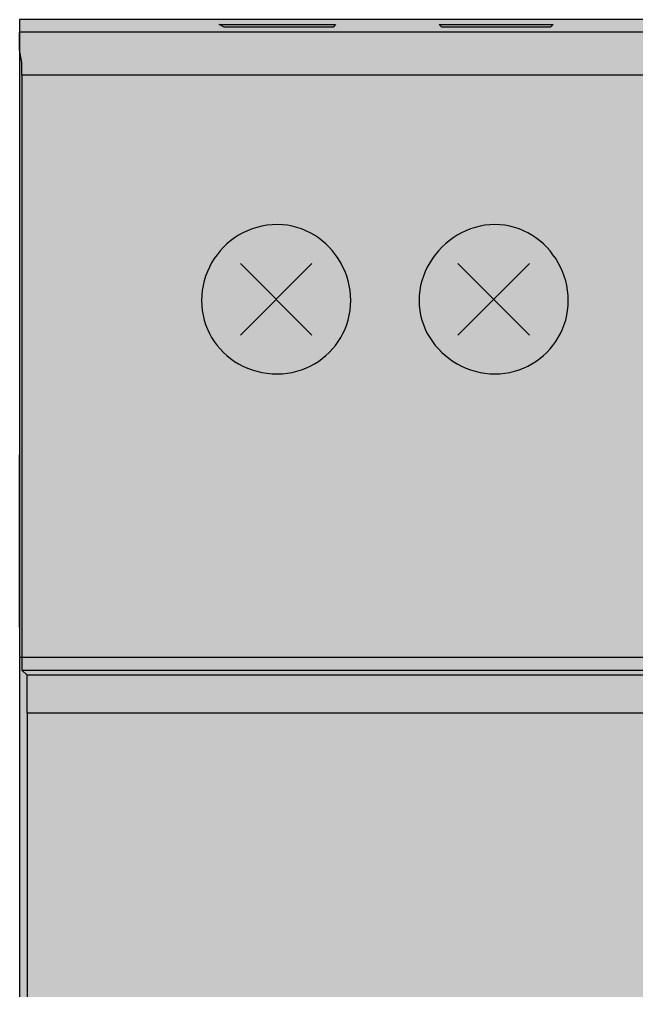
# Model space of a CAD drawing. Header units: millimetres. Extents: x 0 to 966, y -664 to 90.
# Drawn here: x 250 to 271.52, y -593.84 to -560 of the extents above; entities that cross this region are included whole.
import ezdxf

# ---------------------------------------------------------------- set-up
doc = ezdxf.new("R2010")
doc.units = ezdxf.units.MM
for name, color, linetype in [('HDL_BODY', 7, 'Continuous'), ('HDL_COLOUR', 7, 'Continuous'), ('HDL_DETAIL', 7, 'Continuous'), ('HDL_PRINT', 7, 'Continuous')]:
    doc.layers.add(name, color=color, linetype=linetype)

# ---------------------------------------------------------------- blocks, each defined once
blk = doc.blocks.new('M_W04.10.1_FRONT')
at = {"layer": 'HDL_BODY', "true_color": 0x202126}
blk.add_hatch(color=250, dxfattribs=at).paths.add_polyline_path([(0, 0), (144, 0), (144, 90), (0, 90)])
at = {"layer": 'HDL_BODY', "true_color": 0x2a2a30}
blk.add_hatch(color=250, dxfattribs=at).paths.add_polyline_path([(0.4, 20.52), (143.6, 20.52), (143.6, 68.31), (0.4, 68.31)])
at = {"layer": 'HDL_COLOUR', "true_color": 0x1a332c}
for points in [[(11.552, 80.206), (11.546, 80.381), (11.528, 80.554), (11.5, 80.725), (11.46, 80.892), (11.41, 81.055), (11.351, 81.215), (11.281, 81.37), (11.202, 81.519), (11.115, 81.664), (11.018, 81.802), (10.914, 81.934), (10.802, 82.059), (10.683, 82.176), (10.556, 82.286), (10.424, 82.388), (10.285, 82.48), (10.14, 82.564), (9.989, 82.638), (9.834, 82.702), (9.674, 82.755), (9.509, 82.797), (9.341, 82.828), (9.169, 82.847), (8.995, 82.853), (8.809, 82.847), (8.628, 82.828), (8.451, 82.797), (8.278, 82.755), (8.111, 82.702), (7.949, 82.638), (7.793, 82.564), (7.642, 82.48), (7.499, 82.388), (7.362, 82.286), (7.232, 82.176), (7.11, 82.059), (6.995, 81.934), (6.889, 81.802), (6.791, 81.664), (6.702, 81.519), (6.622, 81.37), (6.552, 81.215), (6.491, 81.055), (6.441, 80.892), (6.401, 80.725), (6.373, 80.554), (6.355, 80.381), (6.349, 80.206), (6.355, 80.031), (6.373, 79.859), (6.401, 79.691), (6.441, 79.526), (6.491, 79.366), (6.552, 79.21), (6.622, 79.06), (6.702, 78.915), (6.791, 78.776), (6.889, 78.643), (6.995, 78.517), (7.11, 78.397), (7.232, 78.285), (7.362, 78.181), (7.499, 78.085), (7.642, 77.997), (7.793, 77.918), (7.949, 77.849), (8.111, 77.789), (8.278, 77.739), (8.451, 77.7), (8.628, 77.671), (8.809, 77.654), (8.995, 77.648), (9.169, 77.654), (9.341, 77.671), (9.509, 77.7), (9.674, 77.739), (9.834, 77.789), (9.989, 77.849), (10.14, 77.918), (10.285, 77.997), (10.424, 78.085), (10.556, 78.181), (10.683, 78.285), (10.802, 78.397), (10.914, 78.517), (11.018, 78.643), (11.115, 78.776), (11.202, 78.915), (11.281, 79.06), (11.351, 79.21), (11.41, 79.366), (11.46, 79.526), (11.5, 79.691), (11.528, 79.859), (11.546, 80.031), (11.552, 80.206)], [(19.135, 80.206), (19.13, 80.381), (19.112, 80.554), (19.083, 80.725), (19.044, 80.892), (18.994, 81.055), (18.934, 81.215), (18.865, 81.37), (18.786, 81.519), (18.698, 81.664), (18.602, 81.802), (18.498, 81.934), (18.386, 82.059), (18.267, 82.176), (18.14, 82.286), (18.007, 82.388), (17.868, 82.48), (17.723, 82.564), (17.573, 82.638), (17.418, 82.702), (17.257, 82.755), (17.093, 82.797), (16.925, 82.828), (16.753, 82.847), (16.578, 82.853), (16.403, 82.847), (16.23, 82.828), (16.059, 82.797), (15.892, 82.755), (15.729, 82.702), (15.569, 82.638), (15.415, 82.564), (15.265, 82.48), (15.121, 82.388), (14.983, 82.286), (14.851, 82.176), (14.726, 82.059), (14.609, 81.934), (14.499, 81.802), (14.398, 81.664), (14.305, 81.519), (14.221, 81.37), (14.148, 81.215), (14.084, 81.055), (14.031, 80.892), (13.988, 80.725), (13.958, 80.554), (13.939, 80.381), (13.933, 80.206), (13.939, 80.031), (13.958, 79.859), (13.988, 79.691), (14.031, 79.526), (14.084, 79.366), (14.148, 79.21), (14.221, 79.06), (14.305, 78.915), (14.398, 78.776), (14.499, 78.643), (14.609, 78.517), (14.726, 78.397), (14.851, 78.285), (14.983, 78.181), (15.121, 78.085), (15.265, 77.997), (15.415, 77.918), (15.569, 77.849), (15.729, 77.789), (15.892, 77.739), (16.059, 77.7), (16.23, 77.671), (16.403, 77.654), (16.578, 77.648), (16.753, 77.654), (16.925, 77.671), (17.093, 77.7), (17.257, 77.739), (17.418, 77.789), (17.573, 77.849), (17.723, 77.918), (17.868, 77.997), (18.007, 78.085), (18.14, 78.181), (18.267, 78.285), (18.386, 78.397), (18.498, 78.517), (18.602, 78.643), (18.698, 78.776), (18.786, 78.915), (18.865, 79.06), (18.934, 79.21), (18.994, 79.366), (19.044, 79.526), (19.083, 79.691), (19.112, 79.859), (19.13, 80.031), (19.135, 80.206)]]:
    blk.add_hatch(color=250, dxfattribs=at).paths.add_polyline_path(points)
at = {"layer": 'HDL_COLOUR', "true_color": 0x9ea4a8}
for points in [[(10.771, 80.25), (10.756, 80.488), (10.709, 80.722), (10.633, 80.948), (10.527, 81.161), (10.395, 81.359), (10.238, 81.539), (10.059, 81.696), (9.861, 81.828), (9.647, 81.934), (9.422, 82.01), (9.188, 82.057), (8.95, 82.072), (8.713, 82.057), (8.479, 82.01), (8.254, 81.934), (8.04, 81.828), (7.842, 81.696), (7.663, 81.539), (7.506, 81.359), (7.373, 81.161), (7.268, 80.948), (7.192, 80.722), (7.145, 80.488), (7.129, 80.25), (7.145, 80.013), (7.192, 79.779), (7.268, 79.553), (7.373, 79.339), (7.506, 79.141), (7.663, 78.962), (7.842, 78.805), (8.04, 78.673), (8.254, 78.567), (8.479, 78.491), (8.713, 78.444), (8.95, 78.428), (9.188, 78.444), (9.422, 78.491), (9.647, 78.567), (9.861, 78.673), (10.059, 78.805), (10.238, 78.962), (10.395, 79.141), (10.527, 79.339), (10.633, 79.553), (10.709, 79.779), (10.756, 80.013)], [(18.355, 80.25), (18.339, 80.488), (18.293, 80.722), (18.216, 80.948), (18.111, 81.161), (17.979, 81.359), (17.822, 81.539), (17.643, 81.696), (17.445, 81.828), (17.231, 81.934), (17.005, 82.01), (16.772, 82.057), (16.534, 82.072), (16.296, 82.057), (16.063, 82.01), (15.837, 81.934), (15.624, 81.828), (15.425, 81.696), (15.246, 81.539), (15.089, 81.359), (14.957, 81.161), (14.852, 80.948), (14.775, 80.722), (14.729, 80.488), (14.713, 80.25), (14.729, 80.013), (14.775, 79.779), (14.852, 79.553), (14.957, 79.339), (15.089, 79.141), (15.246, 78.962), (15.425, 78.805), (15.624, 78.673), (15.837, 78.567), (16.063, 78.491), (16.296, 78.444), (16.534, 78.428), (16.772, 78.444), (17.005, 78.491), (17.231, 78.567), (17.445, 78.673), (17.643, 78.805), (17.822, 78.962), (17.979, 79.141), (18.111, 79.339), (18.216, 79.553), (18.293, 79.779), (18.339, 80.013)]]:
    blk.add_hatch(color=253, dxfattribs=at).paths.add_polyline_path(points)
at = {"layer": 'HDL_PRINT', "true_color": 0xdee1e9}
for points in [[(13.6, 83.925), (10.866, 85.072), (10.934, 85.06), (8.995, 85.06), (9.171, 85.235), (9.171, 82.853), (8.818, 82.853), (8.818, 85.235), (8.995, 85.411), (10.934, 85.411), (11.003, 85.399), (13.736, 84.253), (13.6, 83.925)], [(14.197, 85.411), (16.578, 85.411), (16.755, 85.235), (16.755, 82.853), (16.402, 82.853), (16.402, 85.235), (16.578, 85.06), (14.197, 85.06), (14.197, 85.411)], [(9.965, 73.589), (9.965, 75.355), (10.229, 75.355), (9.788, 77.031), (9.259, 75.355), (9.612, 75.355), (9.612, 73.589), (9.965, 73.589)], [(11.023, 75.265), (11.023, 77.031), (12.169, 77.031), (12.169, 76.853), (11.199, 76.853), (11.199, 76.325), (12.081, 76.325), (12.081, 76.06), (11.199, 76.06), (11.199, 75.265), (11.023, 75.265)], [(12.786, 75.265), (12.345, 77.031), (12.522, 77.031), (12.786, 75.882), (12.819, 75.844), (12.842, 75.805), (12.858, 75.762), (12.868, 75.715), (12.873, 75.662), (12.874, 75.601), (12.875, 75.53), (12.907, 75.605), (12.931, 75.677), (12.946, 75.742), (12.956, 75.799), (12.961, 75.843), (12.962, 75.871), (12.963, 75.882), (13.315, 77.031), (13.58, 77.031), (13.844, 76.147), (13.868, 76.092), (13.888, 76.032), (13.905, 75.969), (13.919, 75.904), (13.933, 75.839), (13.946, 75.773), (13.961, 75.708), (13.977, 75.645), (13.997, 75.586), (14.021, 75.53), (14.021, 75.568), (14.022, 75.612), (14.026, 75.663), (14.032, 75.718), (14.042, 75.778), (14.058, 75.841), (14.08, 75.905), (14.109, 75.971), (14.374, 77.031), (14.55, 77.031), (14.109, 75.265), (13.844, 75.265), (13.492, 76.677), (13.492, 76.729), (13.492, 76.777), (13.492, 76.816), (13.492, 76.843), (13.492, 76.853), (13.455, 76.81), (13.43, 76.769), (13.414, 76.732), (13.407, 76.703), (13.404, 76.684), (13.403, 76.677), (13.051, 75.265), (12.786, 75.265)], [(18.255, 73.324), (17.798, 73.324), (17.371, 73.324), (16.969, 73.324), (16.597, 73.324), (16.249, 73.324), (15.925, 73.324), (15.626, 73.324), (15.349, 73.324), (15.094, 73.324), (14.862, 73.324), (14.648, 73.324), (14.456, 73.324), (14.28, 73.324), (14.124, 73.324), (13.983, 73.324), (13.858, 73.324), (13.746, 73.324), (13.65, 73.324), (13.494, 73.324), (13.383, 73.324), (13.307, 73.324), (13.262, 73.324), (13.237, 73.324), (13.231, 73.324), (13.228, 73.324), (13.212, 73.324), (13.116, 73.333), (13.083, 73.339), (12.999, 73.362), (12.965, 73.377), (12.889, 73.416), (12.854, 73.443), (12.789, 73.499), (12.761, 73.532), (12.71, 73.607), (12.693, 73.636), (12.656, 73.726), (12.645, 73.761), (12.623, 73.869), (12.62, 73.889), (12.611, 74.015), (12.61, 74.029), (12.61, 74.199), (12.61, 74.351), (12.61, 74.479), (12.61, 74.589), (12.61, 74.685), (12.61, 74.762), (12.61, 74.827), (12.61, 74.878), (12.61, 74.95), (12.61, 74.985), (12.61, 74.997), (12.61, 75), (12.963, 75), (12.963, 74.997), (12.963, 74.985), (12.963, 74.95), (12.963, 74.878), (12.963, 74.827), (12.963, 74.762), (12.963, 74.685), (12.963, 74.589), (12.963, 74.479), (12.963, 74.351), (12.963, 74.199), (12.963, 74.029), (12.963, 74.041), (12.972, 73.916), (12.968, 73.94), (12.991, 73.833), (12.98, 73.866), (13.018, 73.776), (13.002, 73.806), (13.053, 73.729), (13.025, 73.761), (13.089, 73.705), (13.054, 73.729), (13.13, 73.687), (13.097, 73.702), (13.182, 73.678), (13.149, 73.684), (13.245, 73.675), (13.228, 73.675), (13.231, 73.675), (13.237, 73.675), (13.262, 73.675), (13.307, 73.675), (13.383, 73.675), (13.494, 73.675), (13.65, 73.675), (13.746, 73.675), (13.858, 73.675), (13.983, 73.675), (14.124, 73.675), (14.28, 73.675), (14.456, 73.675), (14.648, 73.675), (14.862, 73.675), (15.094, 73.675), (15.349, 73.675), (15.626, 73.675), (15.925, 73.675), (16.249, 73.675), (16.597, 73.675), (16.969, 73.675), (17.371, 73.675), (17.798, 73.675), (18.255, 73.675), (18.255, 73.324)]]:
    blk.add_hatch(color=254, dxfattribs=at).paths.add_polyline_path(points)
h = blk.add_hatch(color=254, dxfattribs=at)
h.paths.add_polyline_path([(14.814, 75.265), (14.814, 77.031), (15.432, 77.031), (15.482, 77.031), (15.54, 77.031), (15.597, 77.031), (15.647, 77.031), (15.683, 77.031), (15.696, 77.031), (15.766, 77.026), (15.826, 77.013), (15.874, 76.996), (15.912, 76.977), (15.939, 76.96), (15.955, 76.947), (15.961, 76.942), (15.994, 76.908), (16.027, 76.874), (16.06, 76.838), (16.093, 76.798), (16.126, 76.755), (16.159, 76.706), (16.192, 76.65), (16.225, 76.587), (16.225, 76.546), (16.225, 76.496), (16.225, 76.441), (16.225, 76.385), (16.225, 76.33), (16.225, 76.279), (16.225, 76.236), (16.225, 76.174), (16.225, 76.118), (16.225, 76.066), (16.225, 76.016), (16.225, 75.966), (16.225, 75.914), (16.225, 75.858), (16.225, 75.795), (16.219, 75.751), (16.203, 75.71), (16.181, 75.674), (16.16, 75.645), (16.144, 75.626), (16.137, 75.62), (16.094, 75.575), (16.052, 75.534), (16.016, 75.497), (15.987, 75.467), (15.968, 75.448), (15.961, 75.441), (15.923, 75.409), (15.885, 75.386), (15.847, 75.371), (15.81, 75.361), (15.772, 75.357), (15.734, 75.355), (15.696, 75.355), (15.658, 75.322), (15.621, 75.298), (15.583, 75.282), (15.545, 75.272), (15.507, 75.267), (15.47, 75.266), (15.432, 75.265), (14.814, 75.265)])
h.paths.add_polyline_path([(15.079, 75.53), (15.432, 75.53), (15.476, 75.53), (15.52, 75.53), (15.564, 75.53), (15.608, 75.53), (15.652, 75.53), (15.696, 75.53), (15.734, 75.537), (15.762, 75.553), (15.784, 75.575), (15.807, 75.596), (15.835, 75.613), (15.873, 75.62), (15.878, 75.657), (15.89, 75.694), (15.907, 75.732), (15.926, 75.769), (15.943, 75.807), (15.956, 75.845), (15.961, 75.882), (15.993, 75.92), (16.017, 75.96), (16.032, 76.003), (16.042, 76.051), (16.047, 76.105), (16.049, 76.166), (16.049, 76.236), (16.044, 76.306), (16.031, 76.367), (16.014, 76.421), (15.995, 76.468), (15.978, 76.511), (15.966, 76.55), (15.961, 76.587), (15.928, 76.647), (15.895, 76.692), (15.862, 76.727), (15.829, 76.755), (15.795, 76.778), (15.762, 76.8), (15.729, 76.824), (15.696, 76.853), (15.652, 76.853), (15.608, 76.853), (15.564, 76.853), (15.52, 76.853), (15.476, 76.853), (15.432, 76.853), (15.079, 76.853), (15.079, 75.53)])
h = blk.add_hatch(color=254, dxfattribs=at)
h.paths.add_polyline_path([(19.312, 73.237), (20.193, 75.53), (20.546, 75.53), (21.428, 73.237), (21.075, 73.237), (20.811, 73.943), (19.929, 73.943), (19.665, 73.237), (19.312, 73.237)])
h.paths.add_polyline_path([(20.017, 74.205), (20.723, 74.205), (20.546, 74.825), (20.513, 74.89), (20.481, 74.955), (20.452, 75.018), (20.425, 75.077), (20.402, 75.133), (20.385, 75.183), (20.374, 75.228), (20.37, 75.265), (20.366, 75.228), (20.355, 75.183), (20.337, 75.133), (20.315, 75.077), (20.288, 75.018), (20.258, 74.955), (20.226, 74.89), (20.193, 74.825), (20.017, 74.205)])
at = {"layer": 'HDL_PRINT', "true_color": 0x7f3f98}
for points in [[(7.054, 62.207), (7.936, 62.207), (7.936, 61.06), (9.435, 61.06), (9.435, 62.207), (10.317, 62.207), (10.317, 58.943), (9.435, 58.943), (9.435, 60.265), (7.936, 60.265), (7.936, 58.943), (7.054, 58.943), (7.054, 62.207)], [(14.374, 62.207), (15.344, 62.207), (15.344, 59.735), (17.548, 59.735), (17.548, 58.943), (14.374, 58.943), (14.374, 62.207)]]:
    blk.add_hatch(color=205, dxfattribs=at).paths.add_polyline_path(points)
h = blk.add_hatch(color=205, dxfattribs=at)
h.paths.add_polyline_path([(10.67, 62.207), (12.61, 62.207), (12.695, 62.207), (12.774, 62.206), (12.848, 62.204), (12.918, 62.199), (12.984, 62.192), (13.048, 62.18), (13.109, 62.165), (13.168, 62.144), (13.227, 62.118), (13.283, 62.086), (13.334, 62.048), (13.381, 62.007), (13.426, 61.964), (13.47, 61.92), (13.515, 61.876), (13.562, 61.835), (13.612, 61.798), (13.668, 61.766), (13.697, 61.707), (13.726, 61.647), (13.753, 61.588), (13.778, 61.529), (13.8, 61.471), (13.818, 61.412), (13.832, 61.353), (13.841, 61.295), (13.844, 61.236), (13.871, 61.174), (13.891, 61.108), (13.906, 61.037), (13.917, 60.964), (13.925, 60.891), (13.929, 60.818), (13.932, 60.747), (13.932, 60.679), (13.933, 60.617), (13.933, 60.523), (13.932, 60.434), (13.931, 60.348), (13.928, 60.268), (13.924, 60.191), (13.918, 60.119), (13.91, 60.051), (13.899, 59.988), (13.884, 59.929), (13.866, 59.875), (13.844, 59.825), (13.815, 59.766), (13.786, 59.707), (13.756, 59.648), (13.727, 59.589), (13.697, 59.53), (13.668, 59.471), (13.639, 59.412), (13.609, 59.353), (13.58, 59.294), (13.524, 59.265), (13.473, 59.235), (13.426, 59.206), (13.381, 59.177), (13.337, 59.147), (13.293, 59.118), (13.245, 59.089), (13.195, 59.059), (13.139, 59.029), (13.08, 59.026), (13.021, 59.019), (12.963, 59.007), (12.904, 58.993), (12.845, 58.979), (12.786, 58.965), (12.727, 58.954), (12.669, 58.946), (12.61, 58.943), (10.67, 58.943), (10.67, 62.207)])
h.paths.add_polyline_path([(11.64, 61.501), (11.64, 59.735), (12.345, 59.735), (12.437, 59.735), (12.514, 59.737), (12.578, 59.74), (12.632, 59.746), (12.678, 59.757), (12.717, 59.773), (12.753, 59.795), (12.786, 59.825), (12.824, 59.83), (12.86, 59.844), (12.893, 59.866), (12.921, 59.894), (12.943, 59.926), (12.958, 59.962), (12.963, 60), (12.989, 60.059), (13.009, 60.119), (13.025, 60.18), (13.036, 60.243), (13.043, 60.31), (13.047, 60.379), (13.05, 60.453), (13.051, 60.532), (13.051, 60.617), (13.048, 60.696), (13.041, 60.775), (13.029, 60.853), (13.014, 60.929), (12.996, 61.003), (12.975, 61.075), (12.951, 61.144), (12.927, 61.209), (12.901, 61.269), (12.875, 61.325), (12.842, 61.354), (12.803, 61.382), (12.757, 61.409), (12.705, 61.434), (12.646, 61.456), (12.581, 61.475), (12.509, 61.489), (12.43, 61.498), (12.345, 61.501), (11.64, 61.501)])
at = {"layer": 'HDL_DETAIL', "color": 251, "true_color": 0x52555c}
for points in [[(0, 0), (144, 0), (144, 90), (0, 90), (0, 0)], [(0, 89.559), (0, 89.559)], [(0, 89.559), (0, 89.559)], [(0.088, 88.059), (0.088, 88.059)], [(0.088, 88.059), (0.088, 88.059)], [(11.552, 80.206), (11.546, 80.381), (11.528, 80.554), (11.5, 80.725), (11.46, 80.892), (11.41, 81.055), (11.351, 81.215), (11.281, 81.37), (11.202, 81.519), (11.115, 81.664), (11.018, 81.802), (10.914, 81.934), (10.802, 82.059), (10.683, 82.176), (10.556, 82.286), (10.424, 82.388), (10.285, 82.48), (10.14, 82.564), (9.989, 82.638), (9.834, 82.702), (9.674, 82.755), (9.509, 82.797), (9.341, 82.828), (9.169, 82.847), (8.995, 82.853), (8.809, 82.847), (8.628, 82.828), (8.451, 82.797), (8.278, 82.755), (8.111, 82.702), (7.949, 82.638), (7.793, 82.564), (7.642, 82.48), (7.499, 82.388), (7.362, 82.286), (7.232, 82.176), (7.11, 82.059), (6.995, 81.934), (6.889, 81.802), (6.791, 81.664), (6.702, 81.519), (6.622, 81.37), (6.552, 81.215), (6.491, 81.055), (6.441, 80.892), (6.401, 80.725), (6.373, 80.554), (6.355, 80.381), (6.349, 80.206), (6.355, 80.031), (6.373, 79.859), (6.401, 79.691), (6.441, 79.526), (6.491, 79.366), (6.552, 79.21), (6.622, 79.06), (6.702, 78.915), (6.791, 78.776), (6.889, 78.643), (6.995, 78.517), (7.11, 78.397), (7.232, 78.285), (7.362, 78.181), (7.499, 78.085), (7.642, 77.997), (7.793, 77.918), (7.949, 77.849), (8.111, 77.789), (8.278, 77.739), (8.451, 77.7), (8.628, 77.671), (8.809, 77.654), (8.995, 77.648), (9.169, 77.654), (9.341, 77.671), (9.509, 77.7), (9.674, 77.739), (9.834, 77.789), (9.989, 77.849), (10.14, 77.918), (10.285, 77.997), (10.424, 78.085), (10.556, 78.181), (10.683, 78.285), (10.802, 78.397), (10.914, 78.517), (11.018, 78.643), (11.115, 78.776), (11.202, 78.915), (11.281, 79.06), (11.351, 79.21), (11.41, 79.366), (11.46, 79.526), (11.5, 79.691), (11.528, 79.859), (11.546, 80.031), (11.552, 80.206)], [(19.135, 80.206), (19.13, 80.381), (19.112, 80.554), (19.083, 80.725), (19.044, 80.892), (18.994, 81.055), (18.934, 81.215), (18.865, 81.37), (18.786, 81.519), (18.698, 81.664), (18.602, 81.802), (18.498, 81.934), (18.386, 82.059), (18.267, 82.176), (18.14, 82.286), (18.007, 82.388), (17.868, 82.48), (17.723, 82.564), (17.573, 82.638), (17.418, 82.702), (17.257, 82.755), (17.093, 82.797), (16.925, 82.828), (16.753, 82.847), (16.578, 82.853), (16.403, 82.847), (16.23, 82.828), (16.059, 82.797), (15.892, 82.755), (15.729, 82.702), (15.569, 82.638), (15.415, 82.564), (15.265, 82.48), (15.121, 82.388), (14.983, 82.286), (14.851, 82.176), (14.726, 82.059), (14.609, 81.934), (14.499, 81.802), (14.398, 81.664), (14.305, 81.519), (14.221, 81.37), (14.148, 81.215), (14.084, 81.055), (14.031, 80.892), (13.988, 80.725), (13.958, 80.554), (13.939, 80.381), (13.933, 80.206), (13.939, 80.031), (13.958, 79.859), (13.988, 79.691), (14.031, 79.526), (14.084, 79.366), (14.148, 79.21), (14.221, 79.06), (14.305, 78.915), (14.398, 78.776), (14.499, 78.643), (14.609, 78.517), (14.726, 78.397), (14.851, 78.285), (14.983, 78.181), (15.121, 78.085), (15.265, 77.997), (15.415, 77.918), (15.569, 77.849), (15.729, 77.789), (15.892, 77.739), (16.059, 77.7), (16.23, 77.671), (16.403, 77.654), (16.578, 77.648), (16.753, 77.654), (16.925, 77.671), (17.093, 77.7), (17.257, 77.739), (17.418, 77.789), (17.573, 77.849), (17.723, 77.918), (17.868, 77.997), (18.007, 78.085), (18.14, 78.181), (18.267, 78.285), (18.386, 78.397), (18.498, 78.517), (18.602, 78.643), (18.698, 78.776), (18.786, 78.915), (18.865, 79.06), (18.934, 79.21), (18.994, 79.366), (19.044, 79.526), (19.083, 79.691), (19.112, 79.859), (19.13, 80.031), (19.135, 80.206)], [(0, 79.235), (0, 79.235)], [(0, 77.383), (0, 77.383)], [(0, 75.09), (0, 75.09)], [(0, 75.09), (0, 75.09)], [(0, 75.09), (0, 75.09)], [(0, 75.09), (0, 75.09)], [(0, 75.09), (0, 75.09)], [(0, 75.09), (0, 75.09)], [(0, 75.09), (0, 75.09)], [(0, 75.09), (0, 75.09)], [(0, 75.09), (0, 75.09)], [(0, 75.09), (0, 75.09)], [(0, 75.09), (0, 75.09)], [(0, 75.09), (0, 75.09)], [(0, 75.09), (0, 75.09)], [(0, 75.09), (0, 75.09)], [(0, 75.09), (0, 75.09)], [(0, 75.09), (0, 75.09)], [(0, 75.09), (0, 75.09)], [(0, 75.09), (0, 75.09)], [(0, 75.09), (0, 75.09)], [(0, 75.09), (0, 75.09)], [(0, 75.09), (0, 75.09)], [(0, 75.09), (0, 75.09)], [(0, 75.09), (0, 75.09)], [(0, 75.09), (0, 75.09)], [(0, 75.09), (0, 75.09)], [(0, 74.825), (0, 74.825)], [(0, 74.825), (0, 74.825)], [(0, 74.825), (0, 74.825)], [(0, 74.825), (0, 74.825)], [(0, 74.825), (0, 74.825)], [(0, 74.825), (0, 74.825)], [(0, 74.825), (0, 74.825)], [(0, 74.825), (0, 74.825)], [(0, 74.825), (0, 74.825)], [(0, 74.825), (0, 74.825)], [(0, 74.825), (0, 74.825)], [(0, 74.825), (0, 74.825)], [(0, 74.825), (0, 74.825)], [(0, 74.825), (0, 74.825)], [(0, 74.825), (0, 74.825)], [(0, 74.825), (0, 74.825)], [(0, 74.825), (0, 74.825)], [(0, 74.825), (0, 74.825)], [(0, 74.825), (0, 74.825)], [(0, 74.825), (0, 74.825)], [(0, 74.825), (0, 74.825)], [(0, 74.825), (0, 74.825)], [(0, 74.825), (0, 74.825)], [(0, 74.825), (0, 74.825)], [(0, 68.824), (0, 68.824)], [(0, 68.824), (0, 68.824)], [(0, 68.824), (0, 68.824)], [(0, 68.824), (0, 68.824)], [(0, 68.824), (0, 68.824)], [(0, 68.824), (0, 68.824)], [(0, 68.824), (0, 68.824)], [(0, 68.824), (0, 68.824)], [(0, 68.824), (0, 68.824)], [(0, 68.824), (0, 68.824)], [(0, 68.824), (0, 68.824)], [(0, 68.824), (0, 68.824)], [(0, 68.824), (0, 68.824)], [(0, 68.824), (0, 68.824)], [(0, 68.824), (0, 68.824)], [(0, 68.824), (0, 68.824)], [(0, 68.824), (0, 68.824)], [(0, 68.824), (0, 68.824)], [(0, 68.824), (0, 68.824)], [(0, 68.824), (0, 68.824)], [(0, 68.824), (0, 68.824)], [(0, 68.824), (0, 68.824)], [(0, 68.824), (0, 68.824)], [(0, 68.824), (0, 68.824)], [(0, 68.648), (0, 68.648)], [(0, 68.648), (0, 68.648)], [(0, 68.648), (0, 68.648)], [(0, 68.648), (0, 68.648)], [(0, 68.648), (0, 68.648)], [(0, 68.648), (0, 68.648)], [(0, 68.648), (0, 68.648)], [(0, 68.648), (0, 68.648)], [(0, 68.648), (0, 68.648)], [(0, 68.648), (0, 68.648)], [(0, 68.648), (0, 68.648)], [(0, 68.648), (0, 68.648)], [(0, 68.648), (0, 68.648)], [(0, 68.648), (0, 68.648)], [(0, 68.648), (0, 68.648)], [(0, 68.648), (0, 68.648)], [(0, 68.648), (0, 68.648)], [(0, 68.648), (0, 68.648)], [(0, 68.648), (0, 68.648)], [(0, 68.648), (0, 68.648)], [(0, 68.648), (0, 68.648)], [(0, 68.648), (0, 68.648)], [(0, 68.648), (0, 68.648)], [(0, 68.648), (0, 68.648)], [(0, 68.648), (0, 68.648)], [(0, 22.324), (144, 22.324), (144, 67.764), (0, 67.764), (0, 22.324)], [(0.088, 67.323), (0.088, 67.323)], [(0.088, 67.323), (0.088, 67.323)], [(0.088, 67.323), (0.088, 67.323)], [(0.265, 67.147), (0.265, 67.147)], [(0.265, 67.147), (0.265, 67.147)], [(0, 66.352), (0, 66.352)], [(0.265, 65.825), (0.265, 65.825)], [(0, 64.5), (0, 64.5)]]:
    blk.add_lwpolyline(points, close=True, dxfattribs=at)
for points in [[(6.966, 89.825), (7.143, 89.825)], [(11.023, 89.825), (10.934, 89.735), (10.67, 89.735), (10.141, 89.735), (9.612, 89.735), (8.995, 89.735), (8.377, 89.735), (7.848, 89.735), (7.407, 89.735), (7.143, 89.735), (6.966, 89.825)], [(7.143, 89.825), (7.407, 89.825), (7.848, 89.825), (8.377, 89.825), (8.995, 89.825), (9.612, 89.825), (10.141, 89.825), (10.67, 89.825), (10.934, 89.825), (11.023, 89.825)], [(14.638, 89.825), (14.726, 89.825)], [(18.606, 89.825), (18.518, 89.735), (18.254, 89.735), (17.813, 89.735), (17.284, 89.735), (16.666, 89.735), (16.049, 89.735), (15.432, 89.735), (14.991, 89.735), (14.726, 89.735), (14.638, 89.825)], [(14.726, 89.825), (14.991, 89.825), (15.432, 89.825), (16.049, 89.825), (16.666, 89.825), (17.284, 89.825), (17.813, 89.825), (18.254, 89.825), (18.518, 89.825), (18.606, 89.825)], [(0.088, 88.059), (0.088, 88.499), (0, 88.943), (0, 89.205), (0, 89.47), (0, 89.559)], [(143.297, 89.559), (0, 89.559)], [(143.297, 89.559), (0, 89.559)], [(143.297, 89.559), (0, 89.559)], [(143.297, 89.559), (0, 89.559)], [(143.297, 89.559), (0, 89.559)], [(143.297, 89.559), (0, 89.559)], [(143.297, 89.559), (0, 89.559)], [(143.297, 89.559), (0, 89.559)], [(143.297, 89.559), (0, 89.559)], [(143.297, 89.559), (0, 89.559)], [(143.297, 89.559), (0, 89.559)], [(143.297, 89.559), (0, 89.559)], [(143.297, 89.559), (0, 89.559)], [(143.297, 89.559), (0, 89.559)], [(143.297, 89.559), (0, 89.559)], [(143.297, 89.559), (0, 89.559)], [(143.297, 89.559), (0, 89.559)], [(143.297, 89.559), (0, 89.559)], [(143.297, 89.559), (0, 89.559)], [(143.297, 89.559), (0, 89.559)], [(143.297, 89.559), (0, 89.559)], [(0.088, 88.059), (0.088, 67.323)], [(0.088, 88.059), (0.088, 67.323)], [(0.088, 88.059), (0.088, 67.323)], [(0.088, 88.059), (0.088, 67.323)], [(0.088, 88.059), (0.088, 67.323)], [(0.088, 88.059), (0.088, 67.323)], [(0.088, 88.059), (0.088, 67.323)], [(0.088, 88.059), (0.088, 67.323)], [(0.088, 88.059), (0.088, 67.323)], [(0.088, 88.059), (0.088, 67.323)], [(0.088, 88.059), (0.088, 67.323)], [(0.088, 88.059), (0.088, 67.323)], [(0.088, 88.059), (0.088, 67.323)], [(0.088, 88.059), (0.088, 67.323)], [(0.088, 88.059), (0.088, 67.323)], [(0.088, 88.059), (0.088, 67.323)], [(0.088, 88.059), (0.088, 67.323)], [(0.088, 88.059), (0.088, 67.323)], [(0.088, 88.059), (0.088, 67.323)], [(0.088, 88.059), (0.088, 67.323)], [(0.088, 88.059), (0.088, 67.323)], [(143.297, 88.059), (0.088, 88.059)], [(143.297, 88.059), (0.088, 88.059)], [(143.297, 88.059), (0.088, 88.059)], [(143.297, 88.059), (0.088, 88.059)], [(143.297, 88.059), (0.088, 88.059)], [(143.297, 88.059), (0.088, 88.059)], [(143.297, 88.059), (0.088, 88.059)], [(143.297, 88.059), (0.088, 88.059)], [(143.297, 88.059), (0.088, 88.059)], [(143.297, 88.059), (0.088, 88.059)], [(143.297, 88.059), (0.088, 88.059)], [(143.297, 88.059), (0.088, 88.059)], [(143.297, 88.059), (0.088, 88.059)], [(143.297, 88.059), (0.088, 88.059)], [(143.297, 88.059), (0.088, 88.059)], [(143.297, 88.059), (0.088, 88.059)], [(143.297, 88.059), (0.088, 88.059)], [(143.297, 88.059), (0.088, 88.059)], [(143.297, 88.059), (0.088, 88.059)], [(143.297, 88.059), (0.088, 88.059)], [(143.297, 88.059), (0.088, 88.059)], [(0, 79.235), (0, 79.149), (0, 78.883), (0, 78.443), (0, 77.913), (0, 77.383)], [(0, 77.383), (0, 75.09)], [(0, 77.383), (0, 75.09)], [(0, 77.383), (0, 75.09)], [(0, 77.383), (0, 75.09)], [(0, 77.383), (0, 75.09)], [(0, 77.383), (0, 75.09)], [(0, 77.383), (0, 75.09)], [(0, 77.383), (0, 75.09)], [(0, 77.383), (0, 75.09)], [(0, 77.383), (0, 75.09)], [(0, 77.383), (0, 75.09)], [(0, 77.383), (0, 75.09)], [(0, 77.383), (0, 75.09)], [(0, 77.383), (0, 75.09)], [(0, 77.383), (0, 75.09)], [(0, 77.383), (0, 75.09)], [(0, 77.383), (0, 75.09)], [(0, 77.383), (0, 75.09)], [(0, 77.383), (0, 75.09)], [(0, 77.383), (0, 75.09)], [(0, 77.383), (0, 75.09)], [(0, 75.09), (0, 68.648)], [(0, 75.09), (0, 68.648)], [(0, 75.09), (0, 68.648)], [(0, 75.09), (0, 68.648)], [(0, 75.09), (0, 68.648)], [(0, 75.09), (0, 68.648)], [(0, 75.09), (0, 68.648)], [(0, 75.09), (0, 68.648)], [(0, 75.09), (0, 68.648)], [(0, 75.09), (0, 68.648)], [(0, 75.09), (0, 68.648)], [(0, 75.09), (0, 68.648)], [(0, 75.09), (0, 68.648)], [(0, 75.09), (0, 68.648)], [(0, 75.09), (0, 68.648)], [(0, 75.09), (0, 68.648)], [(0, 75.09), (0, 68.648)], [(0, 75.09), (0, 68.648)], [(0, 75.09), (0, 68.648)], [(0, 75.09), (0, 68.648)], [(0, 75.09), (0, 68.648)], [(0, 68.824), (0, 74.825)], [(0, 68.824), (0, 74.825)], [(0, 68.824), (0, 74.825)], [(0, 68.824), (0, 74.825)], [(0, 68.824), (0, 74.825)], [(0, 68.824), (0, 74.825)], [(0, 68.824), (0, 74.825)], [(0, 68.824), (0, 74.825)], [(0, 68.824), (0, 74.825)], [(0, 68.824), (0, 74.825)], [(0, 68.824), (0, 74.825)], [(0, 68.824), (0, 74.825)], [(0, 68.824), (0, 74.825)], [(0, 68.824), (0, 74.825)], [(0, 68.824), (0, 74.825)], [(0, 68.824), (0, 74.825)], [(0, 68.824), (0, 74.825)], [(0, 68.824), (0, 74.825)], [(0, 68.824), (0, 74.825)], [(0, 68.824), (0, 74.825)], [(0, 68.824), (0, 74.825)], [(0, 68.648), (0, 66.352)], [(0, 68.648), (0, 66.352)], [(0, 68.648), (0, 66.352)], [(0, 68.648), (0, 66.352)], [(0, 68.648), (0, 66.352)], [(0, 68.648), (0, 66.352)], [(0, 68.648), (0, 66.352)], [(0, 68.648), (0, 66.352)], [(0, 68.648), (0, 66.352)], [(0, 68.648), (0, 66.352)], [(0, 68.648), (0, 66.352)], [(0, 68.648), (0, 66.352)], [(0, 68.648), (0, 66.352)], [(0, 68.648), (0, 66.352)], [(0, 68.648), (0, 66.352)], [(0, 68.648), (0, 66.352)], [(0, 68.648), (0, 66.352)], [(0, 68.648), (0, 66.352)], [(0, 68.648), (0, 66.352)], [(0, 68.648), (0, 66.352)], [(0, 68.648), (0, 66.352)], [(0.088, 67.323), (143.297, 67.323)], [(0.088, 67.323), (143.297, 67.323)], [(0.088, 67.323), (143.297, 67.323)], [(0.088, 67.323), (143.297, 67.323)], [(0.088, 67.323), (143.297, 67.323)], [(0.088, 67.323), (143.297, 67.323)], [(0.088, 67.323), (143.297, 67.323)], [(0.088, 67.323), (143.297, 67.323)], [(0.088, 67.323), (143.297, 67.323)], [(0.088, 67.323), (143.297, 67.323)], [(0.088, 67.323), (143.297, 67.323)], [(0.088, 67.323), (143.297, 67.323)], [(0.088, 67.323), (143.297, 67.323)], [(0.088, 67.323), (143.297, 67.323)], [(0.088, 67.323), (143.297, 67.323)], [(0.088, 67.323), (143.297, 67.323)], [(0.088, 67.323), (143.297, 67.323)], [(0.088, 67.323), (143.297, 67.323)], [(0.088, 67.323), (143.297, 67.323)], [(0.088, 67.323), (143.297, 67.323)], [(0.088, 67.323), (143.297, 67.323)], [(0.088, 67.323), (0.265, 67.147)], [(0.088, 67.323), (0.265, 67.147)], [(0.088, 67.323), (0.265, 67.147)], [(0.088, 67.323), (0.265, 67.147)], [(0.088, 67.323), (0.265, 67.147)], [(0.088, 67.323), (0.265, 67.147)], [(0.088, 67.323), (0.265, 67.147)], [(0.088, 67.323), (0.265, 67.147)], [(0.088, 67.323), (0.265, 67.147)], [(0.088, 67.323), (0.265, 67.147)], [(0.088, 67.323), (0.265, 67.147)], [(0.088, 67.323), (0.265, 67.147)], [(0.088, 67.323), (0.265, 67.147)], [(0.088, 67.323), (0.265, 67.147)], [(0.088, 67.323), (0.265, 67.147)], [(0.088, 67.323), (0.265, 67.147)], [(0.088, 67.323), (0.265, 67.147)], [(0.088, 67.323), (0.265, 67.147)], [(0.088, 67.323), (0.265, 67.147)], [(0.088, 67.323), (0.265, 67.147)], [(0.088, 67.323), (0.265, 67.147)], [(0.265, 65.825), (0.265, 66.266), (0.265, 66.617), (0.265, 66.882), (0.265, 67.058), (0.265, 67.147)], [(143.118, 67.147), (0.265, 67.147)], [(143.118, 67.147), (0.265, 67.147)], [(143.118, 67.147), (0.265, 67.147)], [(143.118, 67.147), (0.265, 67.147)], [(143.118, 67.147), (0.265, 67.147)], [(143.118, 67.147), (0.265, 67.147)], [(143.118, 67.147), (0.265, 67.147)], [(143.118, 67.147), (0.265, 67.147)], [(143.118, 67.147), (0.265, 67.147)], [(143.118, 67.147), (0.265, 67.147)], [(143.118, 67.147), (0.265, 67.147)], [(143.118, 67.147), (0.265, 67.147)], [(143.118, 67.147), (0.265, 67.147)], [(143.118, 67.147), (0.265, 67.147)], [(143.118, 67.147), (0.265, 67.147)], [(143.118, 67.147), (0.265, 67.147)], [(143.118, 67.147), (0.265, 67.147)], [(143.118, 67.147), (0.265, 67.147)], [(143.118, 67.147), (0.265, 67.147)], [(143.118, 67.147), (0.265, 67.147)], [(143.118, 67.147), (0.265, 67.147)], [(0, 66.352), (0, 65.736), (0, 65.206), (0, 64.854), (0, 64.589), (0, 64.5)], [(0.265, 65.825), (0.265, 54.44), (0.353, 42.972), (0.265, 31.587)], [(143.032, 65.825), (0.265, 65.825)], [(143.032, 65.825), (0.265, 65.825)], [(143.032, 65.825), (0.265, 65.825)], [(143.032, 65.825), (0.265, 65.825)], [(143.032, 65.825), (0.265, 65.825)], [(143.032, 65.825), (0.265, 65.825)], [(143.032, 65.825), (0.265, 65.825)], [(143.032, 65.825), (0.265, 65.825)], [(143.032, 65.825), (0.265, 65.825)], [(143.032, 65.825), (0.265, 65.825)], [(143.032, 65.825), (0.265, 65.825)], [(143.032, 65.825), (0.265, 65.825)], [(143.032, 65.825), (0.265, 65.825)], [(143.032, 65.825), (0.265, 65.825)], [(143.032, 65.825), (0.265, 65.825)], [(143.032, 65.825), (0.265, 65.825)], [(143.032, 65.825), (0.265, 65.825)], [(143.032, 65.825), (0.265, 65.825)], [(143.032, 65.825), (0.265, 65.825)], [(143.032, 65.825), (0.265, 65.825)], [(143.032, 65.825), (0.265, 65.825)]]:
    blk.add_lwpolyline(points, dxfattribs=at)
at = {"layer": 'HDL_DETAIL', "color": 250, "true_color": 0x25292b}
for points in [[(7.702, 79.001), (10.199, 81.5)], [(7.702, 81.5), (10.199, 79.001)], [(15.285, 79.001), (17.783, 81.5)], [(15.285, 81.5), (17.783, 79.001)]]:
    blk.add_lwpolyline(points, dxfattribs=at)

msp = doc.modelspace()

# ---------------------------------------------------------------- block references
msp.add_blockref('M_W04.10.1_FRONT', (250, -650))

doc.saveas('drawing.dxf')
